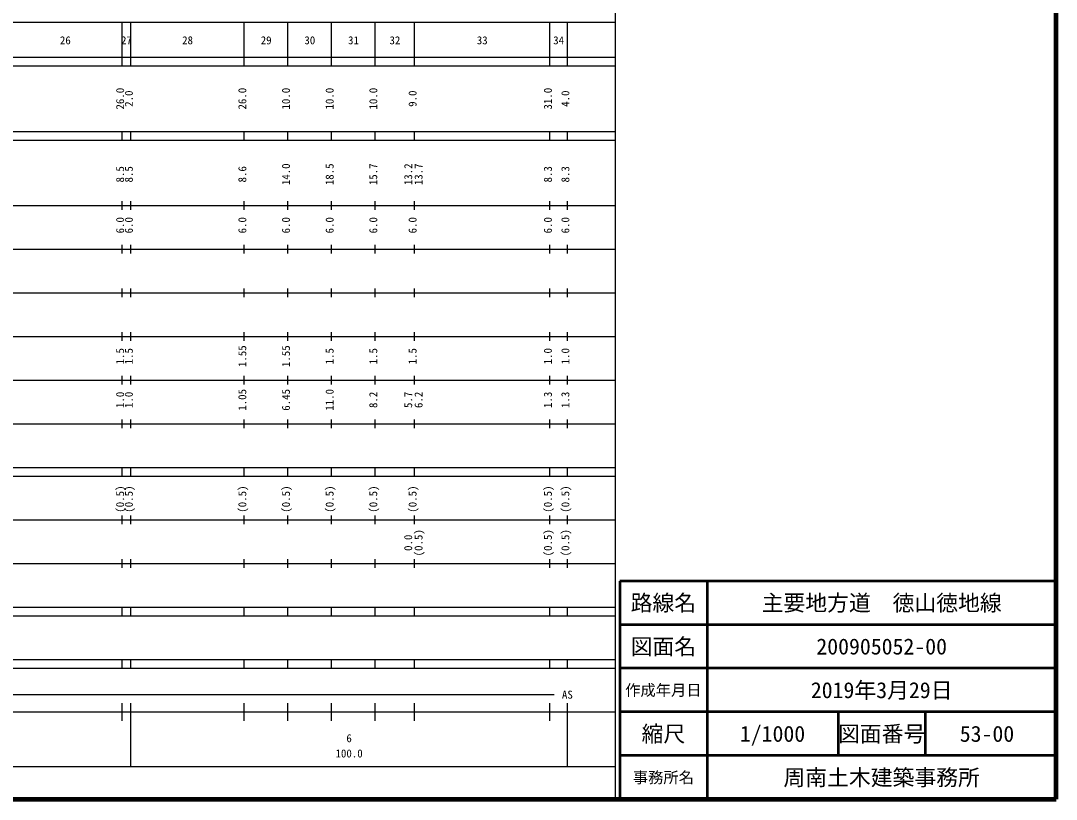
# Model space of a CAD drawing. Units: millimetres on the paper, enlarged 1000 times. Extents: x 40000 to 680000, y 20000 to 380000.
# Drawn here: x 442776 to 680000, y 20000 to 198357 of the extents above; entities that cross this region are included whole.
import ezdxf
from ezdxf.enums import TextEntityAlignment as Align

# ---------------------------------------------------------------- set-up
doc = ezdxf.new("R2010")
doc.units = ezdxf.units.MM
doc.header["$LTSCALE"] = 1000
for name, color, linetype, lineweight in [('M-TTL', 2, 'Continuous', 140), ('M-TTL-BAND', 7, 'Continuous', 25), ('M-TTL-FRAM', 2, 'Continuous', 50), ('M-TTL-LINE', 7, 'Continuous', 50)]:
    doc.layers.add(name, color=color, linetype=linetype, lineweight=lineweight)
doc.layers.add('M-TTL-TXT', color=7, linetype='Continuous')
doc.styles.add('ＭＳ ゴシック', font='')
doc.styles.get('ＭＳ ゴシック').set_extended_font_data('MS Gothic')

msp = doc.modelspace()

# ---------------------------------------------------------------- linework, layer by layer
at = {"layer": 'M-TTL'}
for p, q in [((680000, 20000), (680000, 380000)), ((40000, 20000), (680000, 20000))]:
    msp.add_line(p, q, dxfattribs=at)
at = {"layer": 'M-TTL-BAND'}
for p, q in [((579000, 20000), (579000, 370000)), ((68000, 198000), (579000, 198000)), ((466000, 188000), (466000, 198000)), ((468000, 188000), (468000, 198000)), ((494000, 188000), (494000, 198000)), ((504000, 188000), (504000, 198000)), ((514000, 188000), (514000, 198000)), ((524000, 188000), (524000, 198000)), ((533000, 188000), (533000, 198000)), ((564000, 188000), (564000, 198000)), ((568000, 188000), (568000, 198000)), ((40000, 190000), (579000, 190000)), ((40000, 188000), (579000, 188000)), ((40000, 173000), (579000, 173000)), ((40000, 171000), (579000, 171000)), ((466000, 171000), (466000, 173000)), ((468000, 171000), (468000, 173000)), ((494000, 171000), (494000, 173000)), ((504000, 171000), (504000, 173000)), ((514000, 171000), (514000, 173000)), ((524000, 171000), (524000, 173000)), ((533000, 171000), (533000, 173000)), ((564000, 171000), (564000, 173000)), ((568000, 171000), (568000, 173000)), ((466000, 155000), (466000, 157000)), ((468000, 155000), (468000, 157000)), ((494000, 155000), (494000, 157000)), ((504000, 155000), (504000, 157000)), ((514000, 155000), (514000, 157000)), ((524000, 155000), (524000, 157000)), ((533000, 155000), (533000, 157000)), ((564000, 155000), (564000, 157000)), ((568000, 155000), (568000, 157000)), ((40000, 156000), (579000, 156000)), ((46000, 146000), (579000, 146000)), ((466000, 145000), (466000, 147000)), ((468000, 145000), (468000, 147000)), ((494000, 145000), (494000, 147000)), ((504000, 145000), (504000, 147000)), ((514000, 145000), (514000, 147000)), ((524000, 145000), (524000, 147000)), ((533000, 145000), (533000, 147000)), ((564000, 145000), (564000, 147000)), ((568000, 145000), (568000, 147000)), ((52000, 136000), (579000, 136000)), ((466000, 135000), (466000, 137000)), ((468000, 135000), (468000, 137000)), ((494000, 135000), (494000, 137000)), ((504000, 135000), (504000, 137000)), ((514000, 135000), (514000, 137000)), ((524000, 135000), (524000, 137000)), ((533000, 135000), (533000, 137000)), ((564000, 135000), (564000, 137000)), ((568000, 135000), (568000, 137000)), ((46000, 126000), (579000, 126000)), ((466000, 125000), (466000, 127000)), ((468000, 125000), (468000, 127000)), ((494000, 125000), (494000, 127000)), ((504000, 125000), (504000, 127000)), ((514000, 125000), (514000, 127000)), ((524000, 125000), (524000, 127000)), ((533000, 125000), (533000, 127000)), ((564000, 125000), (564000, 127000)), ((568000, 125000), (568000, 127000)), ((466000, 115000), (466000, 117000)), ((468000, 115000), (468000, 117000)), ((494000, 115000), (494000, 117000)), ((504000, 115000), (504000, 117000)), ((514000, 115000), (514000, 117000)), ((524000, 115000), (524000, 117000)), ((533000, 115000), (533000, 117000)), ((564000, 115000), (564000, 117000)), ((568000, 115000), (568000, 117000)), ((52000, 116000), (579000, 116000)), ((466000, 105000), (466000, 107000)), ((468000, 105000), (468000, 107000)), ((494000, 105000), (494000, 107000)), ((504000, 105000), (504000, 107000)), ((514000, 105000), (514000, 107000)), ((524000, 105000), (524000, 107000)), ((533000, 105000), (533000, 107000)), ((564000, 105000), (564000, 107000)), ((568000, 105000), (568000, 107000)), ((46000, 106000), (579000, 106000)), ((40000, 96000), (579000, 96000)), ((466000, 94000), (466000, 96000)), ((468000, 94000), (468000, 96000)), ((494000, 94000), (494000, 96000)), ((504000, 94000), (504000, 96000)), ((514000, 94000), (514000, 96000)), ((524000, 94000), (524000, 96000)), ((533000, 94000), (533000, 96000)), ((564000, 94000), (564000, 96000)), ((568000, 94000), (568000, 96000)), ((40000, 94000), (579000, 94000)), ((49000, 84000), (579000, 84000)), ((466000, 83000), (466000, 85000)), ((468000, 83000), (468000, 85000)), ((494000, 83000), (494000, 85000)), ((504000, 83000), (504000, 85000)), ((514000, 83000), (514000, 85000)), ((524000, 83000), (524000, 85000)), ((533000, 83000), (533000, 85000)), ((564000, 83000), (564000, 85000)), ((568000, 83000), (568000, 85000)), ((40000, 74000), (579000, 74000)), ((466000, 73000), (466000, 75000)), ((468000, 73000), (468000, 75000)), ((494000, 73000), (494000, 75000)), ((504000, 73000), (504000, 75000)), ((514000, 73000), (514000, 75000)), ((524000, 73000), (524000, 75000)), ((533000, 73000), (533000, 75000)), ((564000, 73000), (564000, 75000)), ((568000, 73000), (568000, 75000)), ((40000, 64000), (579000, 64000)), ((40000, 62000), (579000, 62000)), ((466000, 62000), (466000, 64000)), ((468000, 62000), (468000, 64000)), ((494000, 62000), (494000, 64000)), ((504000, 62000), (504000, 64000)), ((514000, 62000), (514000, 64000)), ((524000, 62000), (524000, 64000)), ((533000, 62000), (533000, 64000)), ((564000, 62000), (564000, 64000)), ((568000, 62000), (568000, 64000)), ((40000, 52000), (579000, 52000)), ((40000, 50000), (579000, 50000)), ((466000, 50000), (466000, 52000)), ((468000, 50000), (468000, 52000)), ((494000, 50000), (494000, 52000)), ((504000, 50000), (504000, 52000)), ((514000, 50000), (514000, 52000)), ((524000, 50000), (524000, 52000)), ((533000, 50000), (533000, 52000)), ((564000, 50000), (564000, 52000)), ((568000, 50000), (568000, 52000)), ((258500, 44000), (565000, 44000)), ((466000, 38000), (466000, 42000)), ((468000, 27500), (468000, 42000)), ((494000, 38000), (494000, 42000)), ((504000, 38000), (504000, 42000)), ((514000, 38000), (514000, 42000)), ((524000, 38000), (524000, 42000)), ((533000, 38000), (533000, 42000)), ((564000, 38000), (564000, 42000)), ((568000, 27500), (568000, 42000)), ((40000, 40000), (579000, 40000)), ((68000, 27500), (579000, 27500))]:
    msp.add_line(p, q, dxfattribs=at)
at = {"layer": 'M-TTL-FRAM'}
for p, q in [((680000, 70000), (580000, 70000)), ((580000, 70000), (580000, 20000))]:
    msp.add_line(p, q, dxfattribs=at)
at = {"layer": 'M-TTL-LINE'}
for p, q in [((600000, 70000), (600000, 20000)), ((680000, 60000), (580000, 60000)), ((680000, 50000), (580000, 50000)), ((680000, 40000), (580000, 40000)), ((630000, 40000), (630000, 30000)), ((650000, 40000), (650000, 30000)), ((680000, 30000), (580000, 30000))]:
    msp.add_line(p, q, dxfattribs=at)

# ---------------------------------------------------------------- texts
at = {"layer": 'M-TTL-BAND', "style": 'ＭＳ ゴシック'}
for s, p in [('26', (453000, 192405)), ('27', (467000, 192405)), ('28', (481000, 192405)), ('29', (499000, 192405)), ('30', (509000, 192405)), ('31', (519000, 192405)), ('32', (528500, 192405)), ('33', (548500, 192405)), ('34', (566000, 192405)), ('AS', (568000, 42500)), ('6', (518000, 32523)), ('100.0', (518000, 29033))]:
    msp.add_text(s, height=1833, dxfattribs=at).set_placement(p, align=Align.BOTTOM_CENTER)
for s, p in [('26.0', (467000, 180500)), ('26.0', (495000, 180500)), ('10.0', (505000, 180500)), ('10.0', (515000, 180500)), ('10.0', (525000, 180500)), ('31.0', (565000, 180500)), ('2.0', (469000, 180500)), ('9.0', (534000, 180500)), ('4.0', (569000, 180500)), ('8.5', (467000, 163174)), ('8.5', (469000, 163174)), ('8.6', (495000, 163174)), ('14.0', (505000, 163174)), ('18.5', (515000, 163174)), ('15.7', (525000, 163174)), ('13.2', (533000, 163174)), ('13.7', (535370, 163174)), ('8.3', (565000, 163174)), ('8.3', (569000, 163174)), ('6.0', (467000, 151500)), ('6.0', (469000, 151500)), ('6.0', (495000, 151500)), ('6.0', (505000, 151500)), ('6.0', (515000, 151500)), ('6.0', (525000, 151500)), ('6.0', (534000, 151500)), ('6.0', (565000, 151500)), ('6.0', (569000, 151500)), ('1.55', (495000, 121500)), ('1.55', (505000, 121500)), ('1.5', (467000, 121500)), ('1.5', (469000, 121500)), ('1.5', (515000, 121500)), ('1.5', (525000, 121500)), ('1.5', (534000, 121500)), ('1.0', (565000, 121500)), ('1.0', (569000, 121500)), ('1.0', (467000, 111500)), ('1.0', (469000, 111500)), ('1.05', (495000, 111500)), ('6.45', (505000, 111500)), ('11.0', (515000, 111500)), ('8.2', (525000, 111500)), ('5.7', (533000, 111500)), ('6.2', (535370, 111500)), ('1.3', (565000, 111500)), ('1.3', (569000, 111500)), ('(0.5)', (467000, 88764)), ('(0.5)', (469000, 88764)), ('(0.5)', (495000, 88764)), ('(0.5)', (505000, 88764)), ('(0.5)', (515000, 88764)), ('(0.5)', (525000, 88764)), ('(0.5)', (534000, 88764)), ('(0.5)', (565000, 88764)), ('(0.5)', (569000, 88764)), ('(0.5)', (535370, 78764)), ('(0.5)', (565000, 78764)), ('(0.5)', (569000, 78764)), ('0.0', (533000, 78764))]:
    msp.add_text(s, height=1833, rotation=90, dxfattribs=at).set_placement(p, align=Align.BOTTOM_CENTER)
at = {"layer": 'M-TTL-TXT', "style": 'ＭＳ ゴシック'}
for s, height, p in [('路線名', 3666, (590000, 65000)), ('路線名', 3666, (590000, 65000)), ('主要地方道\u3000徳山徳地線', 3666, (640000, 65000)), ('図面名', 3666, (590000, 55000)), ('図面名', 3666, (590000, 55000)), ('200905052-00', 3666, (640000, 55000)), ('作成年月日', 2566, (590000, 45000)), ('作成年月日', 2566, (590000, 45000)), ('2019年3月29日', 3666, (640000, 45000)), ('縮尺', 3666, (590000, 35000)), ('縮尺', 3666, (590000, 35000)), ('1/1000', 3666, (615000, 35000)), ('図面番号', 3666, (640000, 35000)), ('図面番号', 3666, (640000, 35000)), ('53-00', 3666, (664125, 35000)), ('事務所名', 2566, (590000, 25000)), ('事務所名', 2566, (590000, 25000)), ('周南土木建築事務所', 3666, (640000, 25000))]:
    msp.add_text(s, height=height, dxfattribs=at).set_placement(p, align=Align.MIDDLE_CENTER)

doc.saveas('drawing.dxf')
